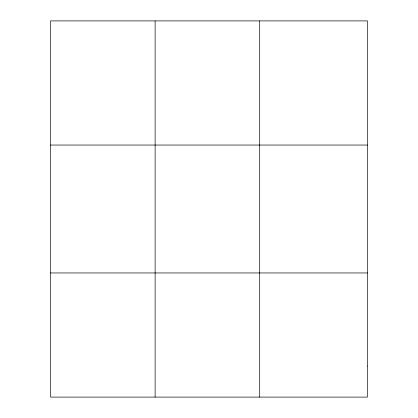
<?xml version="1.0" encoding="UTF-8"?>
<svg xmlns="http://www.w3.org/2000/svg" width="418" height="418" viewBox="0 0 418 418"><rect width="100%" height="100%" fill="white"/><g stroke="black" fill="none" stroke-linecap="round" stroke-linejoin="round"><path stroke-width="0.63" d="M155.125 20.9L155.125 397.1M259.703 20.9L259.703 397.1M50.547 145.046L367.453 145.046M50.547 272.954L367.453 272.954M367.453 366.063L367.453 397.1L50.547 397.1L50.547 20.9L367.453 20.9L367.453 366.063"/></g></svg>
